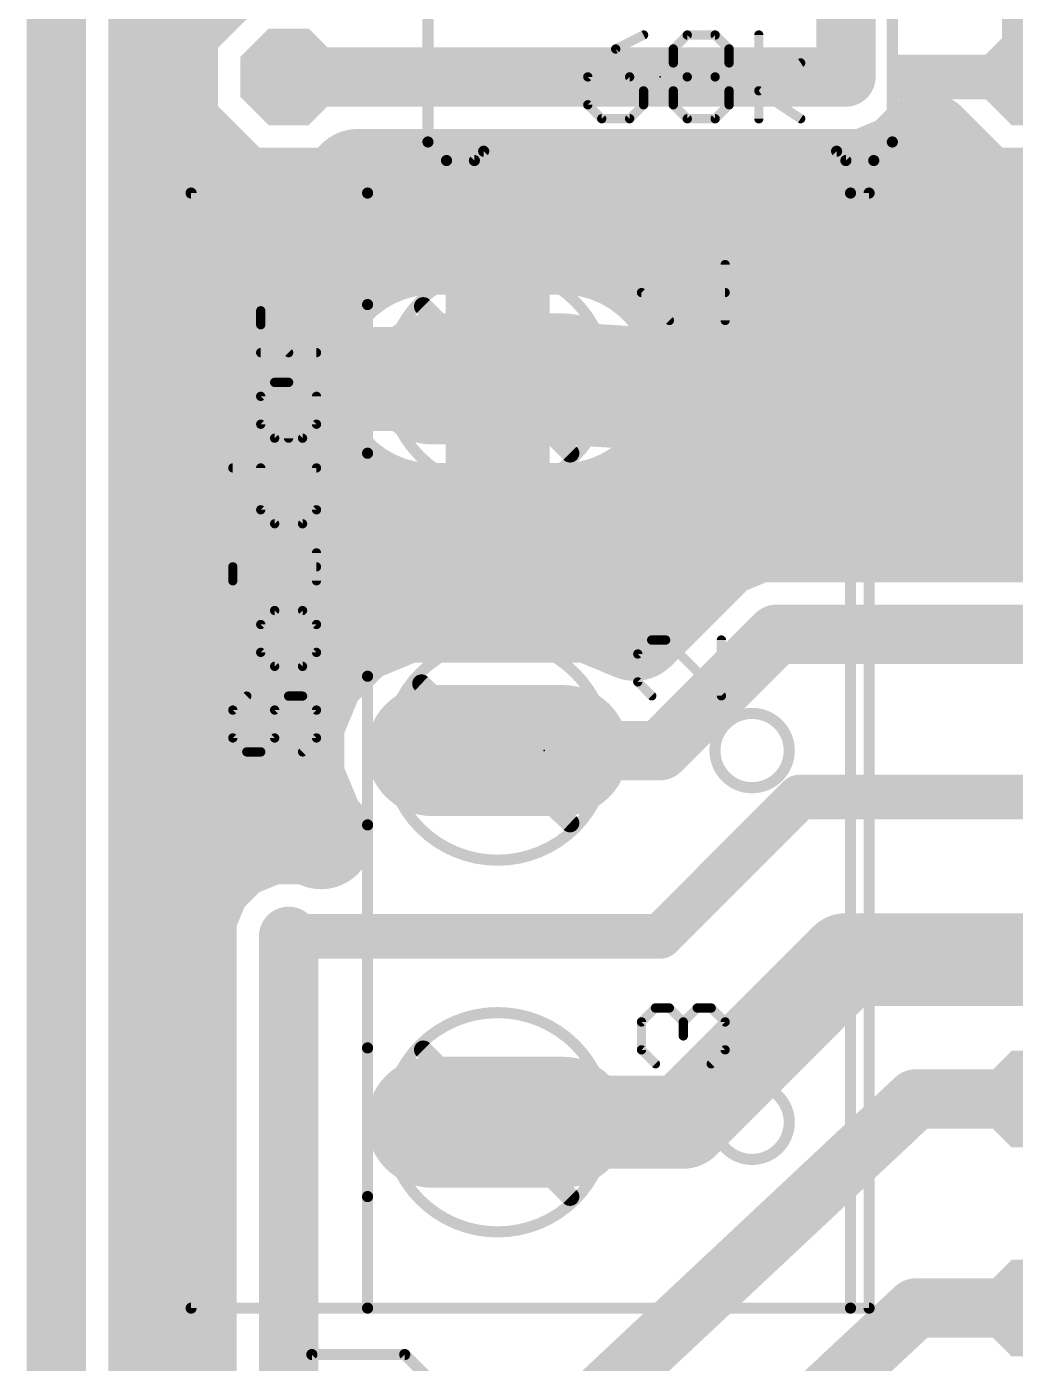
# Model space of a CAD drawing. Extents: x -16.2 to 78.2, y -6.3 to 50.2.
# Drawn here: x 4.67 to 18.19, y 16.07 to 34.34 of the extents above; entities that cross this region are included whole.
import ezdxf

# ---------------------------------------------------------------- set-up
doc = ezdxf.new("R2010")
doc.units = 0
for name, color, linetype in [('16', 175, 'CONTINUOUS'), ('17', 82, 'CONTINUOUS'), ('21', 253, 'CONTINUOUS'), ('23', 7, 'CONTINUOUS'), ('27', 253, 'CONTINUOUS'), ('51', 253, 'CONTINUOUS')]:
    doc.layers.add(name, color=color, linetype=linetype)

# ---------------------------------------------------------------- blocks, each defined once
blk = doc.blocks.new('OCTAGONP')
at = {"const_width": 0.5}
blk.add_lwpolyline([(-0.25, -0.1036), (-0.25, 0.1036), (-0.1036, 0.25), (0.1036, 0.25), (0.25, 0.1036), (0.25, -0.1036), (0.1036, -0.25), (-0.1036, -0.25), (-0.25, -0.1036), (-0.25, 0.1036)], dxfattribs=at)
blk = doc.blocks.new('RECT')
blk.add_solid([(-0.5, -0.5), (0.5, -0.5), (-0.5, 0.5), (0.5, 0.5)])
blk = doc.blocks.new('LONGP100')
at = {"const_width": 1}
blk.add_lwpolyline([(-0.5, 0), (0.5, 0)], dxfattribs=at)
at = {"const_width": 0.5}
for points in [[(-0.5, 0.25, 1), (-0.5, -0.25)], [(0.5, -0.25, 1), (0.5, 0.25)]]:
    blk.add_lwpolyline(points, format="xyb", dxfattribs=at)

msp = doc.modelspace()

# ---------------------------------------------------------------- linework, layer by layer
at = {"layer": '16'}
for points, const_width in [([(18.415, 36.83), (18.415, 33.655)], 0.8128), ([(5.08, 36.195), (5.08, 10.795)], 0.8128), ([(15.875, 33.655), (15.875, 36.195)], 0.8128), ([(6.5024, 34.6116), (7.3914, 35.5006)], 1.4224), ([(7.5606, 35.3314), (6.5786, 34.3494)], 1.4224), ([(6.5024, 11.4285), (6.5024, 34.6116)], 1.4224), ([(6.5786, 34.3494), (6.5786, 32.9606)], 1.4224), ([(6.5024, 34.1376), (6.5786, 34.1376)], 1.4224), ([(8.255, 33.655), (15.875, 33.655)], 0.8128), ([(6.5786, 32.9606), (7.5606, 31.9786)], 1.4224), ([(16.6807, 32.4491), (16.9654, 32.7338)], 1.4224), ([(16.9654, 32.7338), (17.7206, 31.9786)], 1.4224), ([(6.5024, 32.7152), (6.824, 32.7152)], 1.4224), ([(16.9468, 32.7152), (16.984, 32.7152)], 1.4224), ([(16.1579, 32.2326), (16.6807, 32.4491)], 1.4224), ([(8.9494, 31.9786), (9.2034, 32.2326)], 1.4224), ([(9.2034, 32.2326), (16.1579, 32.2326)], 1.4224), ([(7.5606, 31.9786), (8.9494, 31.9786)], 1.4224), ([(17.7206, 31.9786), (19.1094, 31.9786)], 1.4224), ([(6.5024, 31.2928), (9.6171, 31.2928)], 1.4224), ([(9.6178, 31.2931), (9.3925, 31.1998)], 1.4224), ([(9.8534, 31.3562), (9.6178, 31.2931)], 1.4224), ([(10.0952, 31.388), (9.8534, 31.3562)], 1.4224), ([(11.1125, 31.388), (10.0952, 31.388)], 1.4224), ([(12.1298, 31.388), (11.1125, 31.388)], 1.4224), ([(11.1125, 31.388), (11.1125, 29.5275)], 1.4224), ([(11.1125, 29.5275), (11.1125, 31.388)], 1.4224), ([(11.1125, 31.2928), (11.1125, 31.2928)], 1.4224), ([(12.3716, 31.3562), (12.1298, 31.388)], 1.4224), ([(12.6072, 31.2931), (12.3716, 31.3562)], 1.4224), ([(12.8325, 31.1998), (12.6072, 31.2931)], 1.4224), ([(12.6079, 31.2928), (30.9939, 31.2928)], 1.4224), ([(9.1813, 31.0778), (8.9878, 30.9293)], 1.4224), ([(9.3925, 31.1998), (9.1813, 31.0778)], 1.4224), ([(13.0437, 31.0778), (12.8325, 31.1998)], 1.4224), ([(13.2372, 30.9293), (13.0437, 31.0778)], 1.4224), ([(8.9878, 30.9293), (8.8153, 30.7569)], 1.4224), ([(13.4097, 30.7569), (13.2372, 30.9293)], 1.4224), ([(8.8153, 30.7569), (8.6668, 30.5634)], 1.4224), ([(13.5582, 30.5634), (13.4097, 30.7569)], 1.4224), ([(8.6668, 30.5634), (8.5449, 30.3522)], 1.4224), ([(13.6801, 30.3522), (13.5582, 30.5634)], 1.4224), ([(8.5449, 30.3522), (8.4516, 30.1268)], 1.4224), ([(13.7734, 30.1268), (13.6801, 30.3522)], 1.4224), ([(8.4516, 30.1268), (8.3884, 29.8913)], 1.4224), ([(13.8366, 29.8913), (13.7734, 30.1268)], 1.4224), ([(6.5024, 29.8704), (8.3857, 29.8704)], 1.4224), ([(8.3884, 29.8913), (8.3566, 29.6494)], 1.4224), ([(11.1125, 29.8704), (11.1125, 29.8704)], 1.4224), ([(13.8684, 29.6494), (13.8366, 29.8913)], 1.4224), ([(13.8393, 29.8704), (29.4966, 29.8704)], 1.4224), ([(8.3566, 29.6494), (8.3566, 29.5275)], 1.4224), ([(11.1125, 29.5275), (20.828, 28.8925)], 1.6764), ([(13.8684, 29.5275), (13.8684, 29.6494)], 1.4224), ([(8.3566, 29.5275), (11.1125, 29.5275)], 1.4224), ([(11.1125, 29.5275), (8.3566, 29.5275)], 1.4224), ([(8.3566, 29.5275), (8.3566, 29.4056)], 1.4224), ([(13.8684, 29.5275), (11.1125, 29.5275)], 1.4224), ([(11.1125, 29.5275), (11.1125, 29.5275)], 1.4224), ([(11.1125, 29.5275), (13.8684, 29.5275)], 1.4224), ([(11.1125, 29.5275), (11.1125, 29.5275)], 1.4224), ([(11.1125, 29.5275), (11.1125, 29.5275)], 1.4224), ([(11.1125, 27.6669), (11.1125, 29.5275)], 1.4224), ([(11.1125, 29.5275), (11.1125, 29.5275)], 1.4224), ([(11.1125, 29.5275), (11.1125, 27.6669)], 1.4224), ([(13.8684, 29.4056), (13.8684, 29.5275)], 1.4224), ([(8.3566, 29.4056), (8.3884, 29.1637)], 1.4224), ([(13.8366, 29.1637), (13.8684, 29.4056)], 1.4224), ([(8.3884, 29.1637), (8.4516, 28.9282)], 1.4224), ([(13.7734, 28.9282), (13.8366, 29.1637)], 1.4224), ([(8.4516, 28.9282), (8.5449, 28.7028)], 1.4224), ([(13.6801, 28.7028), (13.7734, 28.9282)], 1.4224), ([(8.5449, 28.7028), (8.6668, 28.4916)], 1.4224), ([(13.5582, 28.4916), (13.6801, 28.7028)], 1.4224), ([(6.5024, 28.448), (8.7003, 28.448)], 1.4224), ([(8.6668, 28.4916), (8.8153, 28.2981)], 1.4224), ([(11.1125, 28.448), (11.1125, 28.448)], 1.4224), ([(13.4097, 28.2981), (13.5582, 28.4916)], 1.4224), ([(13.5247, 28.448), (28.0824, 28.448)], 1.4224), ([(8.8153, 28.2981), (8.9878, 28.1257)], 1.4224), ([(13.2372, 28.1257), (13.4097, 28.2981)], 1.4224), ([(8.9878, 28.1257), (9.1813, 27.9772)], 1.4224), ([(9.1813, 27.9772), (9.3925, 27.8552)], 1.4224), ([(12.8325, 27.8552), (13.0437, 27.9772)], 1.4224), ([(13.0437, 27.9772), (13.2372, 28.1257)], 1.4224), ([(9.3925, 27.8552), (9.6178, 27.7619)], 1.4224), ([(12.6072, 27.7619), (12.8325, 27.8552)], 1.4224), ([(9.6178, 27.7619), (9.8534, 27.6988)], 1.4224), ([(9.8534, 27.6988), (10.0952, 27.6669)], 1.4224), ([(10.0952, 27.6669), (11.1125, 27.6669)], 1.4224), ([(11.1125, 27.6669), (12.1298, 27.6669)], 1.4224), ([(12.1298, 27.6669), (12.3716, 27.6988)], 1.4224), ([(12.3716, 27.6988), (12.6072, 27.7619)], 1.4224), ([(14.6396, 27.4574), (14.1168, 27.2409)], 1.4224), ([(18.6779, 27.4574), (14.6396, 27.4574)], 1.4224), ([(18.9055, 27.4749), (18.6779, 27.4574)], 1.4224), ([(14.1168, 27.2409), (13.7166, 26.8407)], 1.4224), ([(6.5024, 27.0256), (13.9015, 27.0256)], 1.4224), ([(13.7166, 26.8407), (12.9868, 26.1108)], 1.4224), ([(9.837, 26.3588), (9.1345, 26.0679)], 1.4224), ([(12.388, 26.3588), (9.837, 26.3588)], 1.4224), ([(12.9868, 26.1108), (12.388, 26.3588)], 1.4224), ([(9.1345, 26.0679), (8.5968, 25.5302)], 1.4224), ([(6.5024, 25.6032), (8.6698, 25.6032)], 1.4224), ([(13.335, 24.4475), (14.9225, 26.035)], 0.8128), ([(14.9225, 26.035), (18.7325, 26.035)], 0.8128), ([(8.5968, 25.5302), (8.3058, 24.8277)], 1.4224), ([(8.3058, 24.8277), (8.3058, 24.0673)], 1.4224), ([(6.5024, 24.1808), (8.3058, 24.1808)], 1.4224), ([(11.1125, 24.4475), (13.335, 24.4475)], 0.8128), ([(8.3058, 24.0673), (8.5968, 23.3648)], 1.4224), ([(15.24, 23.8125), (13.335, 21.9075)], 0.6096), ([(19.05, 23.8125), (15.24, 23.8125)], 0.6096), ([(7.9721, 23.3299), (7.4493, 23.1134)], 1.4224), ([(8.5379, 23.3299), (7.9721, 23.3299)], 1.4224), ([(8.698, 23.2636), (8.5379, 23.3299)], 1.4224), ([(8.5968, 23.3648), (8.698, 23.2636)], 1.4224), ([(7.4493, 23.1134), (7.0491, 22.7132)], 1.4224), ([(6.5024, 22.7584), (7.0943, 22.7584)], 1.4224), ([(7.0491, 22.7132), (6.8326, 22.1904)], 1.4224), ([(6.8326, 22.1904), (6.8326, 15.6748)], 1.4224), ([(8.255, 21.9075), (8.255, 14.605)], 0.8128), ([(13.335, 21.9075), (8.255, 21.9075)], 0.6096), ([(13.6525, 19.3675), (15.875, 21.59)], 1.27), ([(15.875, 21.59), (19.05, 21.59)], 1.27), ([(6.5024, 21.336), (6.8326, 21.336)], 1.4224), ([(6.5024, 19.9136), (6.8326, 19.9136)], 1.4224), ([(11.1125, 19.3675), (13.6525, 19.3675)], 1.27), ([(16.8275, 19.685), (11.7475, 14.9225)], 0.8128), ([(18.415, 19.685), (16.8275, 19.685)], 0.8128), ([(6.5024, 18.4912), (6.8326, 18.4912)], 1.4224), ([(6.5024, 17.0688), (6.8326, 17.0688)], 1.4224), ([(16.8275, 16.8275), (12.065, 12.3825)], 0.8128), ([(18.415, 16.8275), (16.8275, 16.8275)], 0.8128), ([(6.5024, 15.6464), (6.8209, 15.6464)], 1.4224), ([(6.8326, 15.6748), (6.6675, 15.2762)], 1.4224)]:
    msp.add_lwpolyline(points, dxfattribs=dict(at, const_width=const_width))
for points, const_width in [([(6.858, 34.6116, 1), (6.1468, 34.6116)], 0.7112), ([(6.251, 34.8631, 1), (6.7538, 34.3602)], 0.7112), ([(6.9342, 34.3494, 1), (6.223, 34.3494)], 0.7112), ([(6.3272, 34.6008, 1), (6.83, 34.0979)], 0.7112), ([(6.5024, 34.4932, 1), (6.5024, 33.782)], 0.7112), ([(6.5786, 33.782, 1), (6.5786, 34.4932)], 0.7112), ([(8.255, 33.8582, 1), (8.255, 33.4518)], 0.4064), ([(15.875, 33.4518, 1), (15.875, 33.8582)], 0.4064), ([(15.6718, 33.655, 1), (16.0782, 33.655)], 0.4064), ([(18.2118, 33.655, 1), (18.6182, 33.655)], 0.4064), ([(6.83, 33.2121, 1), (6.3272, 32.7092)], 0.7112), ([(17.2168, 32.9853, 1), (16.7139, 32.4824)], 0.7112), ([(17.2168, 32.4824, 1), (16.7139, 32.9853)], 0.7112), ([(6.5024, 33.0708, 1), (6.5024, 32.3596)], 0.7112), ([(6.223, 32.9606, 1), (6.9342, 32.9606)], 0.7112), ([(6.824, 32.3596, 1), (6.824, 33.0708)], 0.7112), ([(16.9468, 33.0708, 1), (16.9468, 32.3596)], 0.7112), ([(16.984, 32.3596, 1), (16.984, 33.0708)], 0.7112), ([(16.8168, 32.1206, 1), (16.5446, 32.7777)], 0.7112), ([(9.2034, 32.5882, 1), (9.2034, 31.877)], 0.7112), ([(9.4548, 31.9812, 1), (8.9519, 32.484)], 0.7112), ([(16.0218, 32.5611, 1), (16.294, 31.9041)], 0.7112), ([(16.1579, 31.877, 1), (16.1579, 32.5882)], 0.7112), ([(16.4293, 32.7006, 1), (16.9322, 32.1977)], 0.7112), ([(7.5606, 32.3342, 1), (7.5606, 31.623)], 0.7112), ([(7.3092, 31.7272, 1), (7.8121, 32.23)], 0.7112), ([(8.6979, 32.23, 1), (9.2008, 31.7272)], 0.7112), ([(8.9494, 31.623, 1), (8.9494, 32.3342)], 0.7112), ([(17.7206, 32.3342, 1), (17.7206, 31.623)], 0.7112), ([(17.4692, 31.7272, 1), (17.9721, 32.23)], 0.7112), ([(6.5024, 31.6484, 1), (6.5024, 30.9372)], 0.7112), ([(9.5258, 31.6366, 1), (9.7098, 30.9496)], 0.7112), ([(9.7539, 30.9646, 1), (9.4817, 31.6216)], 0.7112), ([(9.807, 31.7088, 1), (9.8998, 31.0037)], 0.7112), ([(9.6171, 30.9372, 1), (9.6171, 31.6484)], 0.7112), ([(10.0952, 31.7436, 1), (10.0952, 31.0324)], 0.7112), ([(9.9454, 31.0127, 1), (9.7614, 31.6997)], 0.7112), ([(10.1416, 31.0355, 1), (10.0488, 31.7406)], 0.7112), ([(11.1125, 31.7436, 1), (11.1125, 31.0324)], 0.7112), ([(11.4681, 31.388, 1), (10.7569, 31.388)], 0.7112), ([(11.4681, 31.388, 1), (10.7569, 31.388)], 0.7112), ([(11.1125, 31.6484, 1), (11.1125, 30.9372)], 0.7112), ([(11.1125, 31.0324, 1), (11.1125, 31.7436)], 0.7112), ([(11.1125, 30.9372, 1), (11.1125, 31.6484)], 0.7112), ([(12.1762, 31.7406, 1), (12.0834, 31.0355)], 0.7112), ([(12.4636, 31.6997, 1), (12.2796, 31.0127)], 0.7112), ([(12.1298, 31.0324, 1), (12.1298, 31.7436)], 0.7112), ([(12.7433, 31.6216, 1), (12.4711, 30.9646)], 0.7112), ([(12.6079, 31.6484, 1), (12.6079, 30.9372)], 0.7112), ([(12.3252, 31.0037, 1), (12.418, 31.7088)], 0.7112), ([(12.5152, 30.9496, 1), (12.6992, 31.6366)], 0.7112), ([(9.3977, 30.7957, 1), (8.9648, 31.3599)], 0.7112), ([(9.2564, 31.5283, 1), (9.5286, 30.8712)], 0.7112), ([(9.5703, 30.8918, 1), (9.2147, 31.5077)], 0.7112), ([(13.0103, 31.5077, 1), (12.6547, 30.8918)], 0.7112), ([(13.2602, 31.3599, 1), (12.8273, 30.7957)], 0.7112), ([(12.6964, 30.8712, 1), (12.9686, 31.5283)], 0.7112), ([(9.2392, 30.6779, 1), (8.7363, 31.1808)], 0.7112), ([(9.0035, 31.3858, 1), (9.3591, 30.7698)], 0.7112), ([(12.8659, 30.7698, 1), (13.2215, 31.3858)], 0.7112), ([(13.4887, 31.1808, 1), (12.9858, 30.6779)], 0.7112), ([(9.0974, 30.5404, 1), (8.5332, 30.9733)], 0.7112), ([(8.7713, 31.2115, 1), (9.2042, 30.6472)], 0.7112), ([(13.0208, 30.6472, 1), (13.4537, 31.2115)], 0.7112), ([(13.6918, 30.9733, 1), (13.1276, 30.5404)], 0.7112), ([(8.9748, 30.3856, 1), (8.3589, 30.7412)], 0.7112), ([(8.5639, 31.0083, 1), (9.0668, 30.5054)], 0.7112), ([(13.1582, 30.5054, 1), (13.6611, 31.0083)], 0.7112), ([(13.8661, 30.7412, 1), (13.2502, 30.3856)], 0.7112), ([(8.8734, 30.2161, 1), (8.2164, 30.4882)], 0.7112), ([(8.3847, 30.7799, 1), (8.949, 30.3469)], 0.7112), ([(13.276, 30.3469, 1), (13.8403, 30.7799)], 0.7112), ([(14.0086, 30.4882, 1), (13.3516, 30.2161)], 0.7112), ([(8.2369, 30.53, 1), (8.8529, 30.1744)], 0.7112), ([(13.3721, 30.1744, 1), (13.9881, 30.53)], 0.7112), ([(8.795, 30.0348, 1), (8.1081, 30.2189)], 0.7112), ([(14.1169, 30.2189, 1), (13.43, 30.0348)], 0.7112), ([(6.5024, 30.226, 1), (6.5024, 29.5148)], 0.7112), ([(8.741, 29.8448, 1), (8.0359, 29.9377)], 0.7112), ([(8.123, 30.2629, 1), (8.7801, 29.9908)], 0.7112), ([(8.3857, 29.5148, 1), (8.3857, 30.226)], 0.7112), ([(11.1125, 30.226, 1), (11.1125, 29.5148)], 0.7112), ([(11.1125, 29.5148, 1), (11.1125, 30.226)], 0.7112), ([(13.4449, 29.9908, 1), (14.102, 30.2629)], 0.7112), ([(14.1891, 29.9377, 1), (13.484, 29.8448)], 0.7112), ([(13.8393, 30.226, 1), (13.8393, 29.5148)], 0.7112), ([(8.7122, 29.6494, 1), (8.001, 29.6494)], 0.7112), ([(8.045, 29.9833, 1), (8.7319, 29.7992)], 0.7112), ([(11.1398, 29.9457, 1), (11.0852, 29.1093)], 0.8382), ([(13.4931, 29.7992, 1), (14.18, 29.9833)], 0.7112), ([(14.224, 29.6494, 1), (13.5128, 29.6494)], 0.7112), ([(8.3566, 29.8831, 1), (8.3566, 29.1719)], 0.7112), ([(8.3566, 29.8831, 1), (8.3566, 29.1719)], 0.7112), ([(8.7122, 29.5275, 1), (8.001, 29.5275)], 0.7112), ([(11.1125, 29.8831, 1), (11.1125, 29.1719)], 0.7112), ([(11.4681, 29.5275, 1), (10.7569, 29.5275)], 0.7112), ([(11.1125, 29.8831, 1), (11.1125, 29.1719)], 0.7112), ([(11.1125, 29.8831, 1), (11.1125, 29.1719)], 0.7112), ([(11.4681, 29.5275, 1), (10.7569, 29.5275)], 0.7112), ([(11.4681, 29.5275, 1), (10.7569, 29.5275)], 0.7112), ([(11.1125, 29.8831, 1), (11.1125, 29.1719)], 0.7112), ([(11.4681, 29.5275, 1), (10.7569, 29.5275)], 0.7112), ([(11.1125, 29.1719, 1), (11.1125, 29.8831)], 0.7112), ([(11.1125, 29.1719, 1), (11.1125, 29.8831)], 0.7112), ([(11.1125, 29.1719, 1), (11.1125, 29.8831)], 0.7112), ([(11.1125, 29.1719, 1), (11.1125, 29.8831)], 0.7112), ([(14.224, 29.5275, 1), (13.5128, 29.5275)], 0.7112), ([(13.8684, 29.1719, 1), (13.8684, 29.8831)], 0.7112), ([(13.8684, 29.1719, 1), (13.8684, 29.8831)], 0.7112), ([(8.7092, 29.452, 1), (8.004, 29.3591)], 0.7112), ([(8.004, 29.6959, 1), (8.7092, 29.603)], 0.7112), ([(14.221, 29.3591, 1), (13.5158, 29.452)], 0.7112), ([(13.5158, 29.603, 1), (14.221, 29.6959)], 0.7112), ([(8.001, 29.5275, 1), (8.7122, 29.5275)], 0.7112), ([(8.7319, 29.2558, 1), (8.045, 29.0717)], 0.7112), ([(10.7569, 29.5275, 1), (11.4681, 29.5275)], 0.7112), ([(10.7569, 29.5275, 1), (11.4681, 29.5275)], 0.7112), ([(10.7569, 29.5275, 1), (11.4681, 29.5275)], 0.7112), ([(10.7569, 29.5275, 1), (11.4681, 29.5275)], 0.7112), ([(14.18, 29.0717, 1), (13.4931, 29.2558)], 0.7112), ([(13.5128, 29.5275, 1), (14.224, 29.5275)], 0.7112), ([(8.001, 29.4056, 1), (8.7122, 29.4056)], 0.7112), ([(8.7801, 29.0642, 1), (8.123, 28.7921)], 0.7112), ([(14.102, 28.7921, 1), (13.4449, 29.0642)], 0.7112), ([(13.5128, 29.4056, 1), (14.224, 29.4056)], 0.7112), ([(8.0359, 29.1173, 1), (8.741, 29.2102)], 0.7112), ([(8.8529, 28.8806, 1), (8.2369, 28.525)], 0.7112), ([(13.9881, 28.525, 1), (13.3721, 28.8806)], 0.7112), ([(13.484, 29.2102, 1), (14.1891, 29.1173)], 0.7112), ([(8.1081, 28.8361, 1), (8.795, 29.0202)], 0.7112), ([(13.43, 29.0202, 1), (14.1169, 28.8361)], 0.7112), ([(6.5024, 28.8036, 1), (6.5024, 28.0924)], 0.7112), ([(8.2164, 28.5667, 1), (8.8734, 28.8389)], 0.7112), ([(8.949, 28.7081, 1), (8.3847, 28.2751)], 0.7112), ([(8.7003, 28.0924, 1), (8.7003, 28.8036)], 0.7112), ([(11.1125, 28.8036, 1), (11.1125, 28.0924)], 0.7112), ([(11.1125, 28.0924, 1), (11.1125, 28.8036)], 0.7112), ([(13.5247, 28.8036, 1), (13.5247, 28.0924)], 0.7112), ([(13.8403, 28.2751, 1), (13.276, 28.7081)], 0.7112), ([(13.3516, 28.8389, 1), (14.0086, 28.5667)], 0.7112), ([(8.3589, 28.3138, 1), (8.9748, 28.6694)], 0.7112), ([(9.0668, 28.5496, 1), (8.5639, 28.0467)], 0.7112), ([(8.5332, 28.0816, 1), (9.0974, 28.5146)], 0.7112), ([(13.1276, 28.5146, 1), (13.6918, 28.0816)], 0.7112), ([(13.6611, 28.0467, 1), (13.1582, 28.5496)], 0.7112), ([(13.2502, 28.6694, 1), (13.8661, 28.3138)], 0.7112), ([(9.2042, 28.4078, 1), (8.7713, 27.8435)], 0.7112), ([(8.7363, 27.8742, 1), (9.2392, 28.3771)], 0.7112), ([(9.3591, 28.2851, 1), (9.0035, 27.6692)], 0.7112), ([(13.2215, 27.6692, 1), (12.8659, 28.2851)], 0.7112), ([(12.9858, 28.3771, 1), (13.4887, 27.8742)], 0.7112), ([(13.4537, 27.8435, 1), (13.0208, 28.4078)], 0.7112), ([(8.9648, 27.6951, 1), (9.3977, 28.2593)], 0.7112), ([(9.5286, 28.1838, 1), (9.2564, 27.5267)], 0.7112), ([(9.2147, 27.5473, 1), (9.5703, 28.1632)], 0.7112), ([(12.6547, 28.1632, 1), (13.0103, 27.5473)], 0.7112), ([(12.8273, 28.2593, 1), (13.2602, 27.6951)], 0.7112), ([(12.9686, 27.5267, 1), (12.6964, 28.1838)], 0.7112), ([(9.7098, 28.1054, 1), (9.5258, 27.4184)], 0.7112), ([(9.4817, 27.4334, 1), (9.7539, 28.0904)], 0.7112), ([(9.8998, 28.0513, 1), (9.807, 27.3462)], 0.7112), ([(10.0952, 28.0225, 1), (10.0952, 27.3114)], 0.7112), ([(9.7614, 27.3553, 1), (9.9454, 28.0423)], 0.7112), ([(10.0488, 27.3144, 1), (10.1416, 28.0195)], 0.7112), ([(11.1125, 28.0225, 1), (11.1125, 27.3114)], 0.7112), ([(11.1125, 27.3114, 1), (11.1125, 28.0225)], 0.7112), ([(12.0834, 28.0195, 1), (12.1762, 27.3144)], 0.7112), ([(12.2796, 28.0423, 1), (12.4636, 27.3553)], 0.7112), ([(12.1298, 27.3114, 1), (12.1298, 28.0225)], 0.7112), ([(12.4711, 28.0904, 1), (12.7433, 27.4334)], 0.7112), ([(12.418, 27.3462, 1), (12.3252, 28.0513)], 0.7112), ([(12.6992, 27.4184, 1), (12.5152, 28.1054)], 0.7112), ([(14.6396, 27.813, 1), (14.6396, 27.1018)], 0.7112), ([(14.7756, 27.1289, 1), (14.5035, 27.7859)], 0.7112), ([(18.6506, 27.8119, 1), (18.7052, 27.1028)], 0.7112), ([(10.7569, 27.6669, 1), (11.4681, 27.6669)], 0.7112), ([(10.7569, 27.6669, 1), (11.4681, 27.6669)], 0.7112), ([(14.3682, 26.9894, 1), (13.8653, 27.4923)], 0.7112), ([(13.9807, 27.5694, 1), (14.2529, 26.9123)], 0.7112), ([(6.5024, 27.3812, 1), (6.5024, 26.67)], 0.7112), ([(13.9015, 26.67, 1), (13.9015, 27.3812)], 0.7112), ([(13.4652, 27.0922, 1), (13.9681, 26.5893)], 0.7112), ([(13.9681, 26.5893, 1), (13.4652, 27.0922)], 0.7112), ([(9.837, 26.7144, 1), (9.837, 26.0032)], 0.7112), ([(9.973, 26.0303, 1), (9.7009, 26.6874)], 0.7112), ([(12.5241, 26.6874, 1), (12.252, 26.0303)], 0.7112), ([(12.388, 26.0032, 1), (12.388, 26.7144)], 0.7112), ([(8.9984, 26.3964, 1), (9.2705, 25.7393)], 0.7112), ([(9.3859, 25.8164, 1), (8.883, 26.3193)], 0.7112), ([(12.7353, 26.3623, 1), (13.2382, 25.8594)], 0.7112), ([(12.8507, 25.7823, 1), (13.1229, 26.4394)], 0.7112), ([(6.5024, 25.9588, 1), (6.5024, 25.2476)], 0.7112), ([(8.6698, 25.2476, 1), (8.6698, 25.9588)], 0.7112), ([(14.9225, 26.2382, 1), (14.9225, 25.8318)], 0.4064), ([(15.0662, 25.8913, 1), (14.7788, 26.1787)], 0.4064), ([(8.3453, 25.7816, 1), (8.8482, 25.2787)], 0.7112), ([(8.9253, 25.3941, 1), (8.2683, 25.6663)], 0.7112), ([(8.6614, 24.8277, 1), (7.9502, 24.8277)], 0.7112), ([(7.9773, 24.9638, 1), (8.6343, 24.6916)], 0.7112), ([(6.5024, 24.5364, 1), (6.5024, 23.8252)], 0.7112), ([(8.3058, 23.8252, 1), (8.3058, 24.5364)], 0.7112), ([(11.1125, 24.6507, 1), (11.1125, 24.2443)], 0.4064), ([(13.335, 24.2443, 1), (13.335, 24.6507)], 0.4064), ([(8.6343, 24.2034, 1), (7.9773, 23.9312)], 0.7112), ([(13.1913, 24.5912, 1), (13.4787, 24.3038)], 0.4064), ([(7.9502, 24.0673, 1), (8.6614, 24.0673)], 0.7112), ([(15.24, 23.9649, 1), (15.24, 23.6601)], 0.3048), ([(15.3478, 23.7047, 1), (15.1322, 23.9203)], 0.3048), ([(7.9721, 23.6855, 1), (7.9721, 22.9743)], 0.7112), ([(8.1081, 23.0014, 1), (7.836, 23.6584)], 0.7112), ([(8.674, 23.6584, 1), (8.4018, 23.0014)], 0.7112), ([(8.8482, 23.6163, 1), (8.3453, 23.1134)], 0.7112), ([(8.5379, 22.9743, 1), (8.5379, 23.6855)], 0.7112), ([(8.5619, 22.9351, 1), (8.8341, 23.5921)], 0.7112), ([(7.3132, 23.4419, 1), (7.5854, 22.7848)], 0.7112), ([(7.7007, 22.8619, 1), (7.1978, 23.3648)], 0.7112), ([(8.2683, 23.2287, 1), (8.9253, 23.5009)], 0.7112), ([(8.4466, 23.0121, 1), (8.9494, 23.515)], 0.7112), ([(6.5024, 23.114, 1), (6.5024, 22.4028)], 0.7112), ([(7.3777, 22.5771, 1), (6.7206, 22.8493)], 0.7112), ([(7.0943, 22.4028, 1), (7.0943, 23.114)], 0.7112), ([(6.7977, 22.9647, 1), (7.3006, 22.4618)], 0.7112), ([(7.1882, 22.1904, 1), (6.477, 22.1904)], 0.7112), ([(6.5041, 22.3265, 1), (7.1611, 22.0543)], 0.7112), ([(8.4582, 21.9075, 1), (8.0518, 21.9075)], 0.4064), ([(8.255, 22.0599, 1), (8.255, 21.7551)], 0.3048), ([(13.2272, 22.0153, 1), (13.4428, 21.7997)], 0.3048), ([(13.335, 21.7551, 1), (13.335, 22.0599)], 0.3048), ([(15.875, 21.9075, 1), (15.875, 21.2725)], 0.635), ([(16.0995, 21.3655, 1), (15.6505, 21.8145)], 0.635), ([(6.5024, 21.6916, 1), (6.5024, 20.9804)], 0.7112), ([(6.8326, 20.9804, 1), (6.8326, 21.6916)], 0.7112), ([(6.5024, 20.2692, 1), (6.5024, 19.558)], 0.7112), ([(6.8326, 19.558, 1), (6.8326, 20.2692)], 0.7112), ([(11.1125, 19.685, 1), (11.1125, 19.05)], 0.635), ([(13.6525, 19.05, 1), (13.6525, 19.685)], 0.635), ([(16.8275, 19.8882, 1), (16.8275, 19.4818)], 0.4064), ([(16.9665, 19.5368, 1), (16.6885, 19.8332)], 0.4064), ([(13.428, 19.592, 1), (13.877, 19.143)], 0.635), ([(6.5024, 18.8468, 1), (6.5024, 18.1356)], 0.7112), ([(6.8326, 18.1356, 1), (6.8326, 18.8468)], 0.7112), ([(6.5024, 17.4244, 1), (6.5024, 16.7132)], 0.7112), ([(6.8326, 16.7132, 1), (6.8326, 17.4244)], 0.7112), ([(16.8275, 17.0307, 1), (16.8275, 16.6243)], 0.4064), ([(16.9661, 16.6789, 1), (16.6889, 16.9761)], 0.4064), ([(6.5024, 16.002, 1), (6.5024, 15.2908)], 0.7112), ([(7.1611, 15.5387, 1), (6.5041, 15.8108)], 0.7112), ([(6.8209, 15.2908, 1), (6.8209, 16.002)], 0.7112)]:
    msp.add_lwpolyline(points, format="xyb", dxfattribs=dict(at, const_width=const_width))
at = {"layer": '21', "const_width": 0.1524}
for points in [[(10.16, 34.544), (10.16, 32.766)], [(16.51, 34.544), (16.51, 32.766)], [(10.922, 32.639), (10.795, 32.512)], [(10.922, 32.639), (15.748, 32.639)], [(15.748, 32.639), (15.875, 32.512)], [(10.414, 32.512), (10.795, 32.512)], [(16.256, 32.512), (15.875, 32.512)], [(6.9215, 32.0675), (6.9215, 16.8275)], [(6.9215, 32.0675), (9.3345, 32.0675)], [(9.3345, 32.0675), (15.9385, 32.0675)], [(9.3345, 32.0675), (9.3345, 30.5435)], [(15.9385, 32.0675), (15.9385, 16.8275)], [(15.9385, 32.0675), (16.1925, 32.0675)], [(16.1925, 16.8275), (16.1925, 32.0675)], [(9.3345, 28.5115), (9.3345, 25.4635)], [(9.3345, 23.4315), (9.3345, 20.3835)], [(9.3345, 18.3515), (9.3345, 16.8275)], [(9.3345, 16.8275), (6.9215, 16.8275)], [(15.9385, 16.8275), (9.3345, 16.8275)], [(16.1925, 16.8275), (15.9385, 16.8275)], [(7.9375, 15.5575), (8.5725, 16.1925)], [(8.5725, 16.1925), (9.8425, 16.1925)], [(9.8425, 16.1925), (10.4775, 15.5575)]]:
    msp.add_lwpolyline(points, dxfattribs=at)
at = {"layer": '21'}
for points, const_width in [([(10.16, 32.766, 0.4142), (10.414, 32.512)], 0.1524), ([(10.1981, 32.766, 1), (10.1219, 32.766)], 0.0762), ([(10.1219, 32.766, 1), (10.1981, 32.766)], 0.0762), ([(10.922, 32.6771, 1), (10.922, 32.6009)], 0.0762), ([(10.9489, 32.6121, 1), (10.8951, 32.6659)], 0.0762), ([(15.7749, 32.6659, 1), (15.7211, 32.6121)], 0.0762), ([(15.748, 32.6009, 1), (15.748, 32.6771)], 0.0762), ([(16.256, 32.512, 0.4142), (16.51, 32.766)], 0.1524), ([(16.5481, 32.766, 1), (16.4719, 32.766)], 0.0762), ([(16.4719, 32.766, 1), (16.5481, 32.766)], 0.0762), ([(10.414, 32.5501, 1), (10.414, 32.4739)], 0.0762), ([(10.414, 32.4739, 1), (10.414, 32.5501)], 0.0762), ([(10.7681, 32.5389, 1), (10.8219, 32.4851)], 0.0762), ([(10.795, 32.4739, 1), (10.795, 32.5501)], 0.0762), ([(15.875, 32.5501, 1), (15.875, 32.4739)], 0.0762), ([(15.8481, 32.4851, 1), (15.9019, 32.5389)], 0.0762), ([(16.256, 32.5501, 1), (16.256, 32.4739)], 0.0762), ([(16.256, 32.4739, 1), (16.256, 32.5501)], 0.0762), ([(6.9596, 32.0675, 1), (6.8834, 32.0675)], 0.0762), ([(6.9215, 32.1056, 1), (6.9215, 32.0294)], 0.0762), ([(9.3345, 32.1056, 1), (9.3345, 32.0294)], 0.0762), ([(9.3726, 32.0675, 1), (9.2964, 32.0675)], 0.0762), ([(9.3345, 32.0294, 1), (9.3345, 32.1056)], 0.0762), ([(15.9766, 32.0675, 1), (15.9004, 32.0675)], 0.0762), ([(15.9385, 32.1056, 1), (15.9385, 32.0294)], 0.0762), ([(15.9385, 32.0294, 1), (15.9385, 32.1056)], 0.0762), ([(16.2306, 32.0675, 1), (16.1544, 32.0675)], 0.0762), ([(16.1925, 32.0294, 1), (16.1925, 32.1056)], 0.0762), ([(9.2964, 30.5435, 1), (9.3726, 30.5435)], 0.0762), ([(14.5923, 29.0195, 1), (14.5923, 30.0355, 1), (14.5923, 29.0195)], 0.1524), ([(9.3726, 28.5115, 1), (9.2964, 28.5115)], 0.0762), ([(9.2964, 25.4635, 1), (9.3726, 25.4635)], 0.0762), ([(14.5923, 23.9395, 1), (14.5923, 24.9555, 1), (14.5923, 23.9395)], 0.1524), ([(9.3726, 23.4315, 1), (9.2964, 23.4315)], 0.0762), ([(9.2964, 20.3835, 1), (9.3726, 20.3835)], 0.0762), ([(14.5923, 18.8595, 1), (14.5923, 19.8755, 1), (14.5923, 18.8595)], 0.1524), ([(9.3726, 18.3515, 1), (9.2964, 18.3515)], 0.0762), ([(6.9215, 16.8656, 1), (6.9215, 16.7894)], 0.0762), ([(6.8834, 16.8275, 1), (6.9596, 16.8275)], 0.0762), ([(9.3345, 16.8656, 1), (9.3345, 16.7894)], 0.0762), ([(9.2964, 16.8275, 1), (9.3726, 16.8275)], 0.0762), ([(9.3345, 16.7894, 1), (9.3345, 16.8656)], 0.0762), ([(15.9385, 16.8656, 1), (15.9385, 16.7894)], 0.0762), ([(15.9004, 16.8275, 1), (15.9766, 16.8275)], 0.0762), ([(15.9385, 16.7894, 1), (15.9385, 16.8656)], 0.0762), ([(16.1544, 16.8275, 1), (16.2306, 16.8275)], 0.0762), ([(16.1925, 16.7894, 1), (16.1925, 16.8656)], 0.0762), ([(8.5725, 16.2306, 1), (8.5725, 16.1544)], 0.0762), ([(8.5994, 16.1656, 1), (8.5456, 16.2194)], 0.0762), ([(9.8694, 16.2194, 1), (9.8156, 16.1656)], 0.0762), ([(9.8425, 16.1544, 1), (9.8425, 16.2306)], 0.0762)]:
    msp.add_lwpolyline(points, format="xyb", dxfattribs=dict(at, const_width=const_width))
at = {"layer": '23'}
for p in [(13.335, 33.655), (11.7475, 24.4475)]:
    msp.add_point(p, dxfattribs=at)
at = {"layer": '27', "const_width": 0.127}
for points in [[(13.1085, 34.2275), (12.7271, 34.0368)], [(13.5152, 34.0368), (13.7059, 34.2275)], [(13.7059, 34.2275), (14.0872, 34.2275)], [(14.0872, 34.2275), (14.2779, 34.0368)], [(14.6846, 33.0835), (14.6846, 34.2275)], [(12.7271, 34.0368), (12.3458, 33.6555)], [(13.5152, 33.8462), (13.5152, 34.0368)], [(14.2779, 34.0368), (14.2779, 33.8462)], [(13.7059, 33.6555), (13.5152, 33.8462)], [(14.2779, 33.8462), (14.0872, 33.6555)], [(14.6846, 33.4648), (15.2566, 33.8462)], [(12.3458, 33.6555), (12.3458, 33.2742)], [(12.9178, 33.6555), (12.3458, 33.6555)], [(13.1085, 33.4648), (12.9178, 33.6555)], [(13.5152, 33.4648), (13.7059, 33.6555)], [(13.7059, 33.6555), (14.0872, 33.6555)], [(14.0872, 33.6555), (14.2779, 33.4648)], [(13.1085, 33.2742), (13.1085, 33.4648)], [(13.5152, 33.2742), (13.5152, 33.4648)], [(14.2779, 33.4648), (14.2779, 33.2742)], [(15.2566, 33.0835), (14.6846, 33.4648)], [(12.3458, 33.2742), (12.5365, 33.0835)], [(12.9178, 33.0835), (13.1085, 33.2742)], [(13.7059, 33.0835), (13.5152, 33.2742)], [(14.2779, 33.2742), (14.0872, 33.0835)], [(12.5365, 33.0835), (12.9178, 33.0835)], [(14.0872, 33.0835), (13.7059, 33.0835)], [(7.8734, 30.2678), (7.8734, 30.4585)], [(8.2547, 29.8865), (7.8734, 30.2678)], [(8.636, 29.8865), (7.8734, 29.8865)], [(7.8734, 29.2891), (8.064, 29.4797)], [(8.064, 29.4797), (8.2547, 29.4797)], [(8.2547, 29.4797), (8.2547, 28.7171)], [(7.8734, 28.9078), (7.8734, 29.2891)], [(8.636, 29.2891), (8.636, 28.9078)], [(8.064, 28.7171), (7.8734, 28.9078)], [(8.636, 28.9078), (8.4453, 28.7171)], [(8.4453, 28.7171), (8.064, 28.7171)], [(7.492, 28.3103), (8.636, 28.3103)], [(7.8734, 27.7384), (7.8734, 28.3103)], [(8.636, 28.3103), (8.636, 27.7384)], [(8.064, 27.5477), (7.8734, 27.7384)], [(8.636, 27.7384), (8.4453, 27.5477)], [(8.4453, 27.5477), (8.064, 27.5477)], [(8.636, 26.7681), (8.636, 27.1494)], [(7.492, 26.7681), (7.492, 26.9588)], [(7.492, 26.9588), (8.636, 26.9588)], [(8.064, 26.3614), (7.8734, 26.1707)], [(8.4453, 26.3614), (8.064, 26.3614)], [(8.636, 26.1707), (8.4453, 26.3614)], [(7.8734, 26.1707), (7.8734, 25.7894)], [(8.636, 25.7894), (8.636, 26.1707)], [(7.8734, 25.7894), (8.064, 25.5987)], [(8.4453, 25.5987), (8.636, 25.7894)], [(8.064, 25.5987), (8.4453, 25.5987)], [(7.6827, 25.192), (7.492, 25.0013)], [(8.064, 25.0013), (8.2547, 25.192)], [(8.2547, 25.192), (8.4453, 25.192)], [(8.4453, 25.192), (8.636, 25.0013)], [(7.492, 25.0013), (7.492, 24.62)], [(8.064, 24.62), (8.064, 25.0013)], [(8.636, 25.0013), (8.636, 24.62)], [(7.492, 24.62), (7.6827, 24.4293)], [(7.8734, 24.4293), (8.064, 24.62)], [(8.636, 24.62), (8.4453, 24.4293)], [(7.6827, 24.4293), (7.8734, 24.4293)]]:
    msp.add_lwpolyline(points, dxfattribs=at)
at = {"layer": '27', "const_width": 0.0635}
for points in [[(13.1227, 34.1991, 1), (13.0943, 34.2559)], [(13.7059, 34.2592, 1), (13.7059, 34.1957)], [(13.7283, 34.205, 1), (13.6834, 34.2499)], [(14.1096, 34.2499, 1), (14.0647, 34.205)], [(14.0872, 34.1957, 1), (14.0872, 34.2592)], [(14.7163, 34.2275, 1), (14.6528, 34.2275)], [(12.7129, 34.0652, 1), (12.7413, 34.0084)], [(12.7496, 34.0144, 1), (12.7047, 34.0593)], [(13.547, 34.0368, 1), (13.4834, 34.0368)], [(13.4927, 34.0593, 1), (13.5377, 34.0144)], [(14.3096, 34.0368, 1), (14.2461, 34.0368)], [(14.2554, 34.0144, 1), (14.3003, 34.0593)], [(13.4834, 33.8462, 1), (13.547, 33.8462)], [(13.5377, 33.8686, 1), (13.4927, 33.8237)], [(14.2461, 33.8462, 1), (14.3096, 33.8462)], [(14.3003, 33.8237, 1), (14.2554, 33.8686)], [(15.2742, 33.8197, 1), (15.239, 33.8726)], [(12.3776, 33.6555, 1), (12.3141, 33.6555)], [(12.3458, 33.6872, 1), (12.3458, 33.6237)], [(12.3234, 33.6779, 1), (12.3683, 33.633)], [(12.9402, 33.6779, 1), (12.8953, 33.633)], [(12.9178, 33.6237, 1), (12.9178, 33.6872)], [(13.7059, 33.6872, 1), (13.7059, 33.6237)], [(13.7283, 33.633, 1), (13.6834, 33.6779)], [(13.6834, 33.633, 1), (13.7283, 33.6779)], [(14.1096, 33.6779, 1), (14.0647, 33.633)], [(14.0647, 33.6779, 1), (14.1096, 33.633)], [(14.0872, 33.6237, 1), (14.0872, 33.6872)], [(13.1402, 33.4648, 1), (13.0767, 33.4648)], [(13.086, 33.4424, 1), (13.1309, 33.4873)], [(13.547, 33.4648, 1), (13.4834, 33.4648)], [(13.4927, 33.4873, 1), (13.5377, 33.4424)], [(14.3096, 33.4648, 1), (14.2461, 33.4648)], [(14.2554, 33.4424, 1), (14.3003, 33.4873)], [(14.7022, 33.4912, 1), (14.667, 33.4384)], [(14.667, 33.4912, 1), (14.7022, 33.4384)], [(12.3141, 33.2742, 1), (12.3776, 33.2742)], [(12.3683, 33.2966, 1), (12.3234, 33.2517)], [(13.0767, 33.2742, 1), (13.1402, 33.2742)], [(13.1309, 33.2517, 1), (13.086, 33.2966)], [(13.4834, 33.2742, 1), (13.547, 33.2742)], [(13.5377, 33.2966, 1), (13.4927, 33.2517)], [(14.2461, 33.2742, 1), (14.3096, 33.2742)], [(14.3003, 33.2517, 1), (14.2554, 33.2966)], [(12.5365, 33.1153, 1), (12.5365, 33.0517)], [(12.514, 33.061, 1), (12.5589, 33.106)], [(12.8953, 33.106, 1), (12.9402, 33.061)], [(12.9178, 33.0517, 1), (12.9178, 33.1153)], [(13.7059, 33.1153, 1), (13.7059, 33.0517)], [(13.6834, 33.061, 1), (13.7283, 33.106)], [(14.0647, 33.106, 1), (14.1096, 33.061)], [(14.0872, 33.0517, 1), (14.0872, 33.1153)], [(14.6528, 33.0835, 1), (14.7163, 33.0835)], [(15.239, 33.0571, 1), (15.2742, 33.1099)], [(7.9051, 30.4585, 1), (7.8416, 30.4585)], [(7.8958, 30.2903, 1), (7.8509, 30.2454)], [(7.8416, 30.2678, 1), (7.9051, 30.2678)], [(7.8734, 29.9182, 1), (7.8734, 29.8547)], [(8.2322, 29.864, 1), (8.2771, 29.9089)], [(8.636, 29.8547, 1), (8.636, 29.9182)], [(8.064, 29.5115, 1), (8.064, 29.448)], [(8.0865, 29.4573, 1), (8.0416, 29.5022)], [(8.2864, 29.4797, 1), (8.2229, 29.4797)], [(8.2547, 29.448, 1), (8.2547, 29.5115)], [(7.9051, 29.2891, 1), (7.8416, 29.2891)], [(7.8509, 29.3115, 1), (7.8958, 29.2666)], [(8.6678, 29.2891, 1), (8.6043, 29.2891)], [(7.8416, 28.9078, 1), (7.9051, 28.9078)], [(7.8958, 28.9302, 1), (7.8509, 28.8853)], [(8.6043, 28.9078, 1), (8.6678, 28.9078)], [(8.6585, 28.8853, 1), (8.6135, 28.9302)], [(8.064, 28.7488, 1), (8.064, 28.6853)], [(8.0416, 28.6946, 1), (8.0865, 28.7395)], [(8.2229, 28.7171, 1), (8.2864, 28.7171)], [(8.4229, 28.7395, 1), (8.4678, 28.6946)], [(8.4453, 28.6853, 1), (8.4453, 28.7488)], [(7.492, 28.3421, 1), (7.492, 28.2786)], [(7.9051, 28.3103, 1), (7.8416, 28.3103)], [(8.6678, 28.3103, 1), (8.6043, 28.3103)], [(8.636, 28.2786, 1), (8.636, 28.3421)], [(7.8416, 27.7384, 1), (7.9051, 27.7384)], [(7.8958, 27.7608, 1), (7.8509, 27.7159)], [(8.6043, 27.7384, 1), (8.6678, 27.7384)], [(8.6585, 27.7159, 1), (8.6135, 27.7608)], [(8.064, 27.5794, 1), (8.064, 27.5159)], [(8.0416, 27.5252, 1), (8.0865, 27.5701)], [(8.4229, 27.5701, 1), (8.4678, 27.5252)], [(8.4453, 27.5159, 1), (8.4453, 27.5794)], [(8.6678, 27.1494, 1), (8.6043, 27.1494)], [(7.492, 26.9905, 1), (7.492, 26.927)], [(7.5238, 26.9588, 1), (7.4603, 26.9588)], [(8.636, 26.927, 1), (8.636, 26.9905)], [(7.4603, 26.7681, 1), (7.5238, 26.7681)], [(8.6043, 26.7681, 1), (8.6678, 26.7681)], [(8.064, 26.3931, 1), (8.064, 26.3296)], [(8.0865, 26.3389, 1), (8.0416, 26.3838)], [(8.4678, 26.3838, 1), (8.4229, 26.3389)], [(8.4453, 26.3296, 1), (8.4453, 26.3931)], [(7.9051, 26.1707, 1), (7.8416, 26.1707)], [(7.8509, 26.1931, 1), (7.8958, 26.1482)], [(8.6678, 26.1707, 1), (8.6043, 26.1707)], [(8.6135, 26.1482, 1), (8.6585, 26.1931)], [(7.8416, 25.7894, 1), (7.9051, 25.7894)], [(7.8958, 25.8118, 1), (7.8509, 25.7669)], [(8.6043, 25.7894, 1), (8.6678, 25.7894)], [(8.6585, 25.7669, 1), (8.6135, 25.8118)], [(8.064, 25.6304, 1), (8.064, 25.567)], [(8.0416, 25.5762, 1), (8.0865, 25.6212)], [(8.4229, 25.6212, 1), (8.4678, 25.5762)], [(8.4453, 25.567, 1), (8.4453, 25.6304)], [(7.7051, 25.1695, 1), (7.6602, 25.2144)], [(8.2547, 25.2237, 1), (8.2547, 25.1602)], [(8.2771, 25.1695, 1), (8.2322, 25.2144)], [(8.4678, 25.2144, 1), (8.4229, 25.1695)], [(8.4453, 25.1602, 1), (8.4453, 25.2237)], [(7.5238, 25.0013, 1), (7.4603, 25.0013)], [(7.4696, 25.0237, 1), (7.5145, 24.9788)], [(8.0958, 25.0013, 1), (8.0323, 25.0013)], [(8.0416, 25.0237, 1), (8.0865, 24.9788)], [(8.6678, 25.0013, 1), (8.6043, 25.0013)], [(8.6135, 24.9788, 1), (8.6585, 25.0237)], [(7.5145, 24.6424, 1), (7.4696, 24.5975)], [(8.0865, 24.5975, 1), (8.0416, 24.6424)], [(8.6585, 24.5975, 1), (8.6135, 24.6424)], [(7.4603, 24.62, 1), (7.5238, 24.62)], [(7.6827, 24.4611, 1), (7.6827, 24.3976)], [(7.6602, 24.4069, 1), (7.7051, 24.4518)], [(7.8509, 24.4518, 1), (7.8958, 24.4069)], [(7.8734, 24.3976, 1), (7.8734, 24.4611)], [(8.0323, 24.62, 1), (8.0958, 24.62)], [(8.4229, 24.4518, 1), (8.4678, 24.4069)], [(8.6043, 24.62, 1), (8.6678, 24.62)]]:
    msp.add_lwpolyline(points, format="xyb", dxfattribs=at)
at = {"layer": '51'}
for points, const_width in [([(8.255, 33.655), (9.271, 33.655)], 0.6096), ([(18.415, 33.655), (17.399, 33.655)], 0.6096), ([(14.224, 30.3266), (14.224, 31.0893)], 0.127), ([(13.4614, 30.3266), (13.08, 30.7079)], 0.127), ([(13.08, 30.7079), (14.224, 30.7079)], 0.127), ([(9.3345, 30.5435), (9.3345, 28.5115)], 0.1524), ([(10.0965, 30.5181), (12.1031, 28.5115)], 0.254), ([(13.2199, 25.9585), (13.0292, 25.7678)], 0.127), ([(13.4106, 25.9585), (13.2199, 25.9585)], 0.127), ([(14.1732, 25.1958), (13.4106, 25.9585)], 0.127), ([(14.1732, 25.9585), (14.1732, 25.1958)], 0.127), ([(13.0292, 25.7678), (13.0292, 25.3865)], 0.127), ([(9.3345, 25.4635), (9.3345, 23.4315)], 0.1524), ([(10.0711, 25.3619), (12.1031, 23.4569)], 0.254), ([(13.0292, 25.3865), (13.2199, 25.1958)], 0.127), ([(13.08, 20.7386), (13.2707, 20.9293)], 0.127), ([(13.2707, 20.9293), (13.4614, 20.9293)], 0.127), ([(13.4614, 20.9293), (13.652, 20.7386)], 0.127), ([(13.652, 20.7386), (13.8427, 20.9293)], 0.127), ([(13.8427, 20.9293), (14.0333, 20.9293)], 0.127), ([(14.0333, 20.9293), (14.224, 20.7386)], 0.127), ([(13.08, 20.3573), (13.08, 20.7386)], 0.127), ([(13.652, 20.7386), (13.652, 20.5479)], 0.127), ([(14.224, 20.7386), (14.224, 20.3573)], 0.127), ([(9.3345, 20.3835), (9.3345, 18.3515)], 0.1524), ([(10.0965, 20.3581), (12.1031, 18.3515)], 0.254), ([(13.2707, 20.1666), (13.08, 20.3573)], 0.127), ([(14.224, 20.3573), (14.0333, 20.1666)], 0.127), ([(18.415, 19.685), (19.431, 19.685)], 0.6096), ([(18.415, 16.8275), (19.431, 16.8275)], 0.6096)]:
    msp.add_lwpolyline(points, dxfattribs=dict(at, const_width=const_width))
for points, const_width in [([(8.255, 33.8074, 1), (8.255, 33.5026)], 0.3048), ([(9.271, 33.5026, 1), (9.271, 33.8074)], 0.3048), ([(17.399, 33.8074, 1), (17.399, 33.5026)], 0.3048), ([(11.1125, 28.0289, 1), (11.1125, 31.0261, 1), (11.1125, 28.0289)], 0.1524), ([(14.2558, 31.0893, 1), (14.1922, 31.0893)], 0.0635), ([(13.08, 30.7397, 1), (13.08, 30.6762)], 0.0635), ([(13.1025, 30.7304, 1), (13.0576, 30.6855)], 0.0635), ([(14.224, 30.6762, 1), (14.224, 30.7397)], 0.0635), ([(9.3726, 30.5435, 1), (9.2964, 30.5435)], 0.0762), ([(10.1414, 30.563, 1), (10.0516, 30.4732)], 0.127), ([(13.4389, 30.3042, 1), (13.4838, 30.3491)], 0.0635), ([(14.1922, 30.3266, 1), (14.2558, 30.3266)], 0.0635), ([(9.2964, 28.5115, 1), (9.3726, 28.5115)], 0.0762), ([(12.0582, 28.4666, 1), (12.148, 28.5564)], 0.127), ([(11.1125, 22.9489, 1), (11.1125, 25.9461, 1), (11.1125, 22.9489)], 0.1524), ([(13.2199, 25.9902, 1), (13.2199, 25.9267)], 0.0635), ([(13.2423, 25.936, 1), (13.1974, 25.9809)], 0.0635), ([(13.433, 25.9809, 1), (13.3881, 25.936)], 0.0635), ([(13.4106, 25.9267, 1), (13.4106, 25.9902)], 0.0635), ([(14.205, 25.9585, 1), (14.1415, 25.9585)], 0.0635), ([(13.061, 25.7678, 1), (12.9975, 25.7678)], 0.0635), ([(13.0068, 25.7902, 1), (13.0517, 25.7453)], 0.0635), ([(9.3726, 25.4635, 1), (9.2964, 25.4635)], 0.0762), ([(10.1145, 25.4082, 1), (10.0277, 25.3156)], 0.127), ([(13.0517, 25.4089, 1), (13.0068, 25.364)], 0.0635), ([(12.9975, 25.3865, 1), (13.061, 25.3865)], 0.0635), ([(13.1974, 25.1734, 1), (13.2423, 25.2183)], 0.0635), ([(14.1415, 25.1958, 1), (14.205, 25.1958)], 0.0635), ([(14.1507, 25.1734, 1), (14.1957, 25.2183)], 0.0635), ([(12.0597, 23.4106, 1), (12.1465, 23.5032)], 0.127), ([(9.2964, 23.4315, 1), (9.3726, 23.4315)], 0.0762), ([(11.1125, 17.8689, 1), (11.1125, 20.8661, 1), (11.1125, 17.8689)], 0.1524), ([(13.2707, 20.961, 1), (13.2707, 20.8975)], 0.0635), ([(13.2931, 20.9068, 1), (13.2482, 20.9517)], 0.0635), ([(13.4838, 20.9517, 1), (13.4389, 20.9068)], 0.0635), ([(13.4614, 20.8975, 1), (13.4614, 20.961)], 0.0635), ([(13.8427, 20.961, 1), (13.8427, 20.8975)], 0.0635), ([(13.8651, 20.9068, 1), (13.8202, 20.9517)], 0.0635), ([(14.0558, 20.9517, 1), (14.0109, 20.9068)], 0.0635), ([(14.0333, 20.8975, 1), (14.0333, 20.961)], 0.0635), ([(13.1118, 20.7386, 1), (13.0483, 20.7386)], 0.0635), ([(13.0576, 20.761, 1), (13.1025, 20.7161)], 0.0635), ([(13.6838, 20.7386, 1), (13.6203, 20.7386)], 0.0635), ([(13.6296, 20.761, 1), (13.6745, 20.7161)], 0.0635), ([(13.6296, 20.7161, 1), (13.6745, 20.761)], 0.0635), ([(14.2558, 20.7386, 1), (14.1922, 20.7386)], 0.0635), ([(14.2015, 20.7161, 1), (14.2465, 20.761)], 0.0635), ([(9.3726, 20.3835, 1), (9.2964, 20.3835)], 0.0762), ([(10.1414, 20.403, 1), (10.0516, 20.3132)], 0.127), ([(13.6203, 20.5479, 1), (13.6838, 20.5479)], 0.0635), ([(13.0483, 20.3573, 1), (13.1118, 20.3573)], 0.0635), ([(13.1025, 20.3797, 1), (13.0576, 20.3348)], 0.0635), ([(14.1922, 20.3573, 1), (14.2558, 20.3573)], 0.0635), ([(14.2465, 20.3348, 1), (14.2015, 20.3797)], 0.0635), ([(13.2482, 20.1442, 1), (13.2931, 20.1891)], 0.0635), ([(14.0109, 20.1891, 1), (14.0558, 20.1442)], 0.0635), ([(18.415, 19.8374, 1), (18.415, 19.5326)], 0.3048), ([(12.0582, 18.3066, 1), (12.148, 18.3964)], 0.127), ([(9.2964, 18.3515, 1), (9.3726, 18.3515)], 0.0762), ([(18.415, 16.9799, 1), (18.415, 16.6751)], 0.3048)]:
    msp.add_lwpolyline(points, format="xyb", dxfattribs=dict(at, const_width=const_width))

# ---------------------------------------------------------------- block references
at = {"layer": '17', "xscale": 1.3208, "yscale": 1.3208, "rotation": 180}
for p in [(8.255, 33.655), (8.255, 33.655), (18.415, 33.655), (18.415, 33.655), (18.415, 19.685), (18.415, 19.685), (18.415, 16.8275), (18.415, 16.8275)]:
    msp.add_blockref('OCTAGONP', p, dxfattribs=at)
at = {"layer": '17', "xscale": 1.7907, "yscale": 1.7907}
for p in [(11.1125, 29.5275), (11.1125, 29.5275), (11.1125, 24.4475), (11.1125, 24.4475), (11.1125, 19.3675), (11.1125, 19.3675)]:
    msp.add_blockref('LONGP100', p, dxfattribs=at)
at = {"layer": '21', "xscale": 0.8636, "yscale": 0.6096, "rotation": 180}
for p in [(9.7282, 33.655), (16.9418, 33.655)]:
    msp.add_blockref('RECT', p, dxfattribs=at)

doc.saveas('drawing.dxf')
